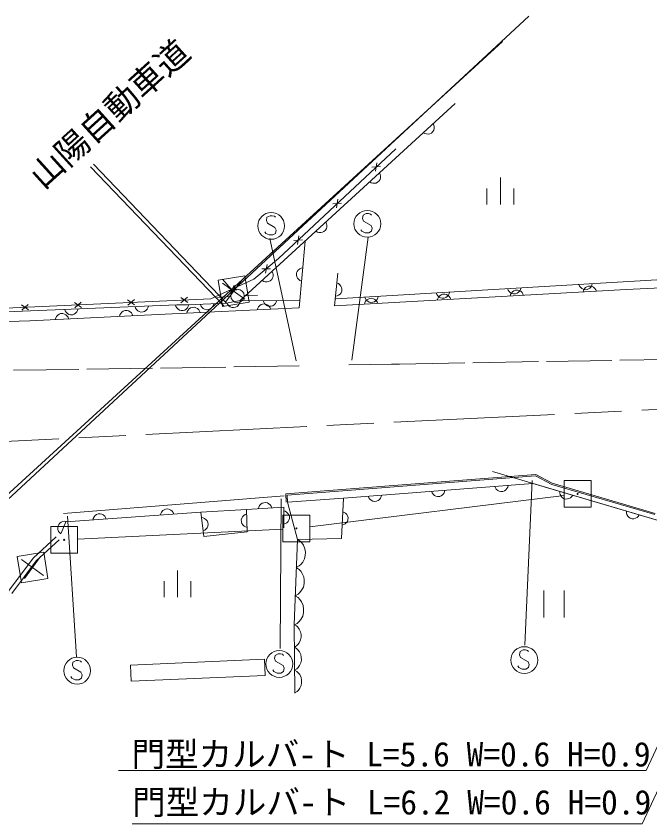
# Model space of a CAD drawing. Units: millimetres, scale not verified. Extents: x 40000 to 680000, y 20000 to 380000.
# Drawn here: x 402226 to 449464, y 256467 to 316722 of the extents above; entities that cross this region are included whole.
import ezdxf
from ezdxf.enums import TextEntityAlignment as Align

# ---------------------------------------------------------------- set-up
doc = ezdxf.new("R2010")
doc.units = ezdxf.units.MM
doc.header["$LTSCALE"] = 1000
doc.linetypes.add('CHAIN', pattern=[18.5, 12, -1.5, 3.5, -1.5])
for name, color, linetype, lineweight in [('M-BGD', 7, 'Continuous', 13), ('M-BGD-EXST', 7, 'Continuous', 13), ('M-BMK', 2, 'CHAIN', 13), ('M-BMK-ROW', 30, 'Continuous', 13), ('M-STR-HTXT', 7, 'Continuous', 13)]:
    doc.layers.add(name, color=color, linetype=linetype, lineweight=lineweight)
doc.styles.add('ＭＳ ゴシック', font='')
doc.styles.get('ＭＳ ゴシック').set_extended_font_data('MS Gothic')

msp = doc.modelspace()

# ---------------------------------------------------------------- linework, layer by layer
at = {"layer": 'M-BGD'}
for p, q in [((393195, 272870), (440446, 316722)), ((438482, 314820), (378680, 260077)), ((434956, 310206), (418936, 295499)), ((433373, 308590), (433322, 308705)), ((433397, 308476), (433373, 308590)), ((432585, 308029), (432696, 307968)), ((432696, 307968), (432808, 307935)), ((432808, 307935), (432949, 307929)), ((432949, 307929), (433063, 307952)), ((433063, 307952), (433178, 308004)), ((433178, 308004), (433296, 308112)), ((433296, 308112), (433358, 308223)), ((433358, 308223), (433391, 308334)), ((433391, 308334), (433397, 308476)), ((421790, 298650), (430522, 306836)), ((417917, 295311), (407979, 305683)), ((428747, 305447), (429386, 305497)), ((429112, 305789), (429021, 305155)), ((417700, 295103), (407762, 305476)), ((429368, 304913), (429317, 305029)), ((429392, 304799), (429368, 304913)), ((428580, 304352), (428691, 304291)), ((428691, 304291), (428803, 304258)), ((429058, 304275), (429174, 304327)), ((429174, 304327), (429291, 304435)), ((429291, 304435), (429353, 304546)), ((429353, 304546), (429386, 304658)), ((429386, 304658), (429392, 304799)), ((438320, 304677), (438320, 302677)), ((428803, 304258), (428944, 304252)), ((428944, 304252), (429058, 304275)), ((437320, 303877), (437320, 302677)), ((439320, 303877), (439320, 302677)), ((425837, 302718), (426475, 302768)), ((426202, 303060), (426110, 302426)), ((425364, 301237), (425312, 301352)), ((424575, 300676), (424686, 300614)), ((425169, 300650), (425287, 300759)), ((425287, 300759), (425348, 300869)), ((425348, 300869), (425381, 300981)), ((425387, 301122), (425364, 301237)), ((425381, 300981), (425387, 301122)), ((423291, 300331), (423200, 299697)), ((424686, 300614), (424798, 300581)), ((424798, 300581), (424939, 300575)), ((424939, 300575), (425053, 300599)), ((425053, 300599), (425169, 300650)), ((422926, 299989), (423565, 300039)), ((423319, 294956), (423768, 299935)), ((419949, 297098), (421790, 298650)), ((420550, 297866), (421190, 297882)), ((420932, 298188), (420807, 297560)), ((421359, 297560), (421307, 297675)), ((423183, 297679), (423133, 297563)), ((423252, 297773), (423183, 297679)), ((423361, 297864), (423252, 297773)), ((423466, 297915), (423361, 297864)), ((423589, 297944), (423466, 297915)), ((416731, 295633), (419949, 297098)), ((418265, 296358), (417605, 297109)), ((421164, 296974), (421282, 297082)), ((421282, 297082), (421343, 297193)), ((421343, 297193), (421376, 297304)), ((421382, 297446), (421359, 297560)), ((421376, 297304), (421382, 297446)), ((423133, 297563), (423118, 297404)), ((423118, 297404), (423147, 297281)), ((423147, 297281), (423198, 297176)), ((423198, 297176), (423289, 297067)), ((423289, 297067), (423383, 296998)), ((425968, 295101), (426198, 297543)), ((457979, 297526), (426053, 295631)), ((418485, 296651), (418196, 296080)), ((420570, 296999), (420681, 296938)), ((420681, 296938), (420793, 296905)), ((420793, 296905), (420934, 296899)), ((420934, 296899), (421048, 296922)), ((421048, 296922), (421164, 296974)), ((423383, 296998), (423499, 296948)), ((426246, 296768), (426130, 296819)), ((426340, 296699), (426246, 296768)), ((426430, 296590), (426340, 296699)), ((426480, 296485), (426430, 296590)), ((426509, 296362), (426480, 296485)), ((444177, 296707), (444224, 296589)), ((444224, 296589), (444290, 296493)), ((444290, 296493), (444396, 296399)), ((444671, 296469), (444576, 296363)), ((444767, 296534), (444671, 296469)), ((444885, 296581), (444767, 296534)), ((445044, 296590), (444885, 296581)), ((444995, 296435), (445089, 296541)), ((445166, 296556), (445044, 296590)), ((445089, 296541), (445143, 296644)), ((445143, 296644), (445176, 296766)), ((445270, 296502), (445166, 296556)), ((445375, 296408), (445270, 296502)), ((458040, 296846), (447705, 296318)), ((418030, 296444), (418651, 296287)), ((419226, 295866), (420226, 295887)), ((447705, 296318), (425968, 295101)), ((426159, 295852), (426264, 295903)), ((426264, 295903), (426373, 295993)), ((426373, 295993), (426443, 296087)), ((426443, 296087), (426494, 296202)), ((426494, 296202), (426509, 296362)), ((433535, 296075), (433582, 295957)), ((433582, 295957), (433648, 295861)), ((433648, 295861), (433754, 295767)), ((433802, 295860), (433708, 295754)), ((433898, 295925), (433802, 295860)), ((434016, 295972), (433898, 295925)), ((434176, 295981), (434016, 295972)), ((434298, 295948), (434176, 295981)), ((434401, 295893), (434298, 295948)), ((434353, 295803), (434447, 295909)), ((434506, 295799), (434401, 295893)), ((434447, 295909), (434500, 296012)), ((434500, 296012), (434533, 296134)), ((438856, 296391), (438903, 296273)), ((438903, 296273), (438969, 296177)), ((438969, 296177), (439075, 296083)), ((439088, 295956), (439054, 295834)), ((439075, 296083), (439178, 296029)), ((439142, 296059), (439088, 295956)), ((439236, 296164), (439142, 296059)), ((439178, 296029), (439300, 295996)), ((439333, 296230), (439236, 296164)), ((439300, 295996), (439460, 296006)), ((439450, 296276), (439333, 296230)), ((439610, 296285), (439450, 296276)), ((439460, 296006), (439577, 296053)), ((439577, 296053), (439674, 296119)), ((439732, 296252), (439610, 296285)), ((439674, 296119), (439768, 296225)), ((439835, 296198), (439732, 296252)), ((439768, 296225), (439822, 296328)), ((439822, 296328), (439854, 296450)), ((439941, 296104), (439835, 296198)), ((440006, 296007), (439941, 296104)), ((440053, 295889), (440006, 296007)), ((444396, 296399), (444499, 296345)), ((444522, 296260), (444489, 296138)), ((444499, 296345), (444621, 296312)), ((444576, 296363), (444522, 296260)), ((444621, 296312), (444781, 296322)), ((444781, 296322), (444899, 296369)), ((444899, 296369), (444995, 296435)), ((445441, 296311), (445375, 296408)), ((445487, 296194), (445441, 296311)), ((396941, 294731), (416731, 295633)), ((406578, 295370), (407095, 294994)), ((407077, 295393), (406596, 294971)), ((410536, 295551), (411053, 295174)), ((411035, 295573), (410554, 295151)), ((414494, 295731), (415011, 295354)), ((414993, 295754), (414512, 295331)), ((414994, 295174), (417917, 295311)), ((416921, 295144), (416955, 295265)), ((418228, 295811), (417232, 295722)), ((417917, 295311), (418936, 295499)), ((417935, 295314), (417996, 295203)), ((418780, 295145), (418860, 295261)), ((418860, 295261), (418901, 295370)), ((418901, 295370), (418918, 295496)), ((423364, 295496), (418936, 295499)), ((420755, 295255), (420596, 295247)), ((420650, 295498), (420690, 295378)), ((420690, 295378), (420750, 295278)), ((420750, 295278), (420850, 295178)), ((420877, 295220), (420755, 295255)), ((421450, 295177), (421550, 295277)), ((421550, 295277), (421610, 295377)), ((421610, 295377), (421650, 295497)), ((426036, 295824), (426159, 295852)), ((428219, 295347), (428186, 295225)), ((428214, 295759), (428261, 295641)), ((428273, 295450), (428219, 295347)), ((428261, 295641), (428327, 295545)), ((428368, 295555), (428273, 295450)), ((428327, 295545), (428433, 295451)), ((428464, 295621), (428368, 295555)), ((428433, 295451), (428536, 295397)), ((428582, 295668), (428464, 295621)), ((428536, 295397), (428658, 295365)), ((428741, 295677), (428582, 295668)), ((428658, 295365), (428818, 295374)), ((428863, 295643), (428741, 295677)), ((428818, 295374), (428935, 295421)), ((428967, 295589), (428863, 295643)), ((428935, 295421), (429032, 295487)), ((429072, 295495), (428967, 295589)), ((429032, 295487), (429125, 295593)), ((429137, 295398), (429072, 295495)), ((429125, 295593), (429179, 295696)), ((429184, 295281), (429137, 295398)), ((429179, 295696), (429212, 295818)), ((433653, 295651), (433620, 295529)), ((433708, 295754), (433653, 295651)), ((433754, 295767), (433857, 295713)), ((433857, 295713), (433979, 295680)), ((433979, 295680), (434139, 295690)), ((434139, 295690), (434256, 295737)), ((434256, 295737), (434353, 295803)), ((434572, 295703), (434506, 295799)), ((434618, 295585), (434572, 295703)), ((393248, 294350), (414205, 295174)), ((402620, 295190), (403137, 294813)), ((403119, 295213), (402638, 294791)), ((405846, 294845), (405891, 294727)), ((405891, 294727), (405955, 294629)), ((406658, 294557), (406754, 294661)), ((406754, 294661), (406810, 294763)), ((406810, 294763), (406846, 294885)), ((410114, 294647), (410019, 294542)), ((410211, 294711), (410114, 294647)), ((410329, 294757), (410211, 294711)), ((410489, 294765), (410329, 294757)), ((410611, 294730), (410489, 294765)), ((410714, 294675), (410611, 294730)), ((410818, 294580), (410714, 294675)), ((411086, 295051), (411130, 294933)), ((411130, 294933), (411194, 294836)), ((411194, 294836), (411298, 294740)), ((411298, 294740), (411400, 294683)), ((411400, 294683), (411522, 294648)), ((411522, 294648), (411682, 294655)), ((411682, 294655), (411800, 294699)), ((411800, 294699), (411898, 294763)), ((411898, 294763), (411994, 294867)), ((411994, 294867), (412050, 294969)), ((412050, 294969), (412085, 295091)), ((423319, 294956), (412824, 294456)), ((414100, 295174), (414139, 295054)), ((414139, 295054), (414199, 294954)), ((414199, 294954), (414299, 294854)), ((414205, 295174), (414994, 295174)), ((414299, 294854), (414399, 294794)), ((414399, 294794), (414519, 294754)), ((414519, 294754), (414679, 294754)), ((414679, 294754), (414799, 294794)), ((414799, 294794), (414899, 294854)), ((414899, 294854), (414999, 294954)), ((414983, 294679), (414948, 294557)), ((415038, 294782), (414983, 294679)), ((414999, 294954), (415059, 295054)), ((415133, 294886), (415038, 294782)), ((415059, 295054), (415100, 295174)), ((415230, 294951), (415133, 294886)), ((415348, 294997), (415230, 294951)), ((415508, 295004), (415348, 294997)), ((415630, 294970), (415508, 295004)), ((415732, 294915), (415630, 294970)), ((415837, 294820), (415732, 294915)), ((415902, 294723), (415837, 294820)), ((415947, 294605), (415902, 294723)), ((415956, 295219), (416002, 295101)), ((416002, 295101), (416066, 295004)), ((416066, 295004), (416171, 294908)), ((416171, 294908), (416274, 294853)), ((416274, 294853), (416395, 294819)), ((416395, 294819), (416555, 294826)), ((416555, 294826), (416673, 294872)), ((416673, 294872), (416770, 294936)), ((416770, 294936), (416865, 295041)), ((416865, 295041), (416921, 295144)), ((417996, 295203), (418073, 295116)), ((418073, 295116), (418190, 295036)), ((418190, 295036), (418299, 294995)), ((418299, 294995), (418424, 294977)), ((418424, 294977), (418582, 295006)), ((418582, 295006), (418692, 295067)), ((418692, 295067), (418780, 295145)), ((420230, 294929), (420196, 294807)), ((420286, 295032), (420230, 294929)), ((420381, 295137), (420286, 295032)), ((420478, 295201), (420381, 295137)), ((420596, 295247), (420478, 295201)), ((420850, 295178), (420950, 295118)), ((420980, 295165), (420877, 295220)), ((420950, 295118), (421070, 295078)), ((421085, 295070), (420980, 295165)), ((421070, 295078), (421230, 295078)), ((421149, 294973), (421085, 295070)), ((421195, 294855), (421149, 294973)), ((421230, 295078), (421350, 295118)), ((421350, 295118), (421450, 295177)), ((412824, 294456), (403245, 293997)), ((405174, 294210), (405140, 294088)), ((405229, 294312), (405174, 294210)), ((405325, 294417), (405229, 294312)), ((405422, 294482), (405325, 294417)), ((405540, 294528), (405422, 294482)), ((405699, 294535), (405540, 294528)), ((405821, 294501), (405699, 294535)), ((405924, 294446), (405821, 294501)), ((406029, 294351), (405924, 294446)), ((405955, 294629), (406059, 294533)), ((406093, 294254), (406029, 294351)), ((406059, 294533), (406161, 294477)), ((406139, 294136), (406093, 294254)), ((406161, 294477), (406283, 294442)), ((406283, 294442), (406442, 294448)), ((406442, 294448), (406561, 294493)), ((406561, 294493), (406658, 294557)), ((409964, 294439), (409930, 294317)), ((410019, 294542), (409964, 294439)), ((410883, 294483), (410818, 294580)), ((410929, 294365), (410883, 294483)), ((403245, 293997), (388203, 293544)), ((446626, 291033), (441754, 290954)), ((452103, 291132), (447228, 291053)), ((412377, 290453), (407497, 290382)), ((417853, 290546), (412983, 290468)), ((423335, 290645), (418459, 290551)), ((430194, 290752), (427018, 290705)), ((430800, 290772), (430194, 290752)), ((435671, 290859), (430800, 290772)), ((441155, 290952), (436277, 290857)), ((406904, 290371), (402018, 290304)), ((437731, 282756), (450363, 279013)), ((440961, 282524), (422318, 281091)), ((440940, 282422), (422425, 280999)), ((442150, 281795), (440940, 282422)), ((442187, 281888), (440961, 282524)), ((426617, 280763), (440754, 281861)), ((437899, 281639), (437948, 281523)), ((437948, 281523), (438016, 281428)), ((438016, 281428), (438123, 281336)), ((438722, 281382), (438814, 281490)), ((438814, 281490), (438866, 281594)), ((438866, 281594), (438896, 281717)), ((440754, 281861), (450681, 278917)), ((449835, 279534), (442150, 281795)), ((449862, 279630), (442187, 281888)), ((422193, 280927), (405755, 279631)), ((422318, 281091), (422365, 280464)), ((422425, 280999), (422465, 280472)), ((428474, 280907), (428524, 280790)), ((428524, 280790), (428591, 280695)), ((429389, 280757), (429441, 280862)), ((429441, 280862), (429471, 280984)), ((433187, 281273), (433236, 281157)), ((433236, 281157), (433304, 281061)), ((433304, 281061), (433411, 280970)), ((433411, 280970), (433515, 280917)), ((433515, 280917), (433638, 280887)), ((433638, 280887), (433798, 280899)), ((433798, 280899), (433914, 280948)), ((433914, 280948), (434009, 281016)), ((434009, 281016), (434101, 281123)), ((434101, 281123), (434153, 281228)), ((434153, 281228), (434184, 281351)), ((438123, 281336), (438228, 281284)), ((438228, 281284), (438350, 281253)), ((438350, 281253), (438510, 281265)), ((438510, 281265), (438627, 281315)), ((438627, 281315), (438722, 281382)), ((442756, 281267), (442761, 281141)), ((442761, 281141), (442790, 281028)), ((442790, 281028), (442857, 280903)), ((442857, 280903), (442936, 280817)), ((442936, 280817), (443040, 280745)), ((443432, 280733), (443557, 280800)), ((443557, 280800), (443643, 280879)), ((443643, 280879), (443715, 280983)), ((420371, 280206), (420317, 280102)), ((420464, 280312), (420371, 280206)), ((420560, 280378), (420464, 280312)), ((420677, 280426), (420560, 280378)), ((420837, 280436), (420677, 280426)), ((420959, 280403), (420837, 280436)), ((421063, 280350), (420959, 280403)), ((421169, 280256), (421063, 280350)), ((421235, 280160), (421169, 280256)), ((422465, 280472), (426617, 280763)), ((423192, 277684), (422465, 280472)), ((426473, 277742), (426617, 280763)), ((428591, 280695), (428699, 280603)), ((428699, 280603), (428803, 280551)), ((428803, 280551), (428926, 280521)), ((428926, 280521), (429085, 280533)), ((429085, 280533), (429202, 280582)), ((429202, 280582), (429297, 280650)), ((429297, 280650), (429389, 280757)), ((443040, 280745), (443193, 280699)), ((443193, 280699), (443319, 280704)), ((443319, 280704), (443432, 280733)), ((415993, 279718), (405930, 278986)), ((408495, 279593), (408336, 279582)), ((408618, 279562), (408495, 279593)), ((413010, 279621), (412978, 279498)), ((413062, 279725), (413010, 279621)), ((413155, 279832), (413062, 279725)), ((413250, 279899), (413155, 279832)), ((413367, 279948), (413250, 279899)), ((413526, 279959), (413367, 279948)), ((413649, 279928), (413526, 279959)), ((413753, 279876), (413649, 279928)), ((413860, 279783), (413753, 279876)), ((413927, 279688), (413860, 279783)), ((413976, 279571), (413927, 279688)), ((419399, 279923), (415993, 279718)), ((416223, 277910), (415993, 279718)), ((419411, 279585), (419293, 279541)), ((422168, 280099), (419399, 279923)), ((419399, 279923), (419458, 278247)), ((420317, 280102), (420285, 279980)), ((421283, 280043), (421235, 280160)), ((422174, 278542), (422168, 280099)), ((422289, 279781), (422169, 279821)), ((422390, 279721), (422289, 279781)), ((422490, 279622), (422390, 279721)), ((422550, 279522), (422490, 279622)), ((426687, 279706), (426569, 279752)), ((426784, 279641), (426687, 279706)), ((426879, 279537), (426784, 279641)), ((447720, 279795), (447724, 279668)), ((447724, 279668), (447753, 279555)), ((405930, 278986), (405574, 278149)), ((405707, 279022), (405575, 278969)), ((405822, 279038), (405707, 279022)), ((405948, 279028), (405822, 279038)), ((407978, 279255), (407947, 279133)), ((408031, 279359), (407978, 279255)), ((408124, 279466), (408031, 279359)), ((408219, 279533), (408124, 279466)), ((408336, 279582), (408219, 279533)), ((408722, 279510), (408618, 279562)), ((408829, 279417), (408722, 279510)), ((408896, 279322), (408829, 279417)), ((408945, 279205), (408896, 279322)), ((416169, 279285), (416045, 279310)), ((416276, 279238), (416169, 279285)), ((416387, 279152), (416276, 279238)), ((416460, 279060), (416387, 279152)), ((416514, 278946), (416460, 279060)), ((419042, 279272), (419006, 279150)), ((419006, 279150), (419012, 278990)), ((419012, 278990), (419056, 278872)), ((419098, 279374), (419042, 279272)), ((419195, 279477), (419098, 279374)), ((419293, 279541), (419195, 279477)), ((422393, 278921), (422492, 279022)), ((422492, 279022), (422552, 279122)), ((422591, 279402), (422550, 279522)), ((422552, 279122), (422592, 279242)), ((422592, 279242), (422591, 279402)), ((426850, 278937), (426915, 279034)), ((426934, 279434), (426879, 279537)), ((426915, 279034), (426960, 279152)), ((426968, 279312), (426934, 279434)), ((426960, 279152), (426968, 279312)), ((447753, 279555), (447821, 279431)), ((447821, 279431), (447900, 279345)), ((447900, 279345), (448003, 279273)), ((448003, 279273), (448157, 279227)), ((448157, 279227), (448283, 279231)), ((448283, 279231), (448396, 279261)), ((448396, 279261), (448520, 279328)), ((448520, 279328), (448606, 279407)), ((448606, 279407), (448679, 279510)), ((405335, 278658), (405324, 278532)), ((405324, 278532), (405340, 278417)), ((405397, 278806), (405335, 278658)), ((405340, 278417), (405393, 278286)), ((405481, 278900), (405397, 278806)), ((405575, 278969), (405481, 278900)), ((416285, 278373), (416377, 278445)), ((416377, 278445), (416463, 278557)), ((416463, 278557), (416510, 278663)), ((416510, 278663), (416535, 278787)), ((416535, 278787), (416514, 278946)), ((419056, 278872), (419119, 278774)), ((419119, 278774), (419223, 278678)), ((419223, 278678), (419325, 278621)), ((419325, 278621), (419446, 278585)), ((422173, 278821), (422293, 278861)), ((422293, 278861), (422393, 278921)), ((426521, 278753), (426643, 278787)), ((426643, 278787), (426745, 278842)), ((426745, 278842), (426850, 278937)), ((405219, 277882), (403499, 276292)), ((405393, 278286), (405462, 278191)), ((405462, 278191), (405557, 278107)), ((416171, 278318), (416285, 278373)), ((419458, 278247), (416223, 277910)), ((405423, 277661), (403722, 276091)), ((423192, 277684), (422943, 271335)), ((426473, 277742), (423192, 277684)), ((423397, 277550), (423192, 277684)), ((423517, 277419), (423397, 277550)), ((423637, 277246), (423517, 277419)), ((423753, 276990), (423637, 277246)), ((423785, 276736), (423753, 276990)), ((423775, 276484), (423785, 276736)), ((403499, 276292), (401663, 273835)), ((403722, 276091), (401906, 273659)), ((423455, 275824), (423588, 275987)), ((423588, 275987), (423723, 276234)), ((423723, 276234), (423775, 276484)), ((414248, 275366), (414248, 273366)), ((423109, 275586), (423324, 275704)), ((423314, 275452), (423109, 275586)), ((423435, 275321), (423314, 275452)), ((423324, 275704), (423455, 275824)), ((423555, 275148), (423435, 275321)), ((423671, 274891), (423555, 275148)), ((423703, 274638), (423671, 274891)), ((413248, 274566), (413248, 273366)), ((415248, 274566), (415248, 273366)), ((423641, 274136), (423693, 274386)), ((423693, 274386), (423703, 274638)), ((423027, 273487), (423242, 273605)), ((423242, 273605), (423373, 273726)), ((423373, 273726), (423505, 273889)), ((423505, 273889), (423641, 274136)), ((441552, 273869), (441552, 271869)), ((443072, 271869), (443072, 273869)), ((423242, 273347), (423027, 273487)), ((423369, 273210), (423242, 273347)), ((423494, 273029), (423369, 273210)), ((423615, 272760), (423494, 273029)), ((423649, 272494), (423615, 272760)), ((423639, 272231), (423649, 272494)), ((423442, 271710), (423584, 271968)), ((423584, 271968), (423639, 272231)), ((422941, 271289), (423166, 271412)), ((422943, 271335), (423004, 266206)), ((423114, 271235), (422943, 271335)), ((423218, 271135), (423114, 271235)), ((423166, 271412), (423303, 271539)), ((423303, 271539), (423442, 271710)), ((423321, 271000), (423218, 271135)), ((423426, 270797), (423321, 271000)), ((423462, 270594), (423426, 270797)), ((423464, 270390), (423462, 270594)), ((423233, 269843), (423333, 269980)), ((423333, 269980), (423433, 270185)), ((423433, 270185), (423464, 270390)), ((422963, 269636), (423132, 269740)), ((423135, 269536), (422963, 269636)), ((423132, 269740), (423233, 269843)), ((423238, 269435), (423135, 269536)), ((423341, 269300), (423238, 269435)), ((410755, 268307), (420733, 268745)), ((420733, 268745), (420777, 267535)), ((423446, 269097), (423341, 269300)), ((423482, 268894), (423446, 269097)), ((423485, 268690), (423482, 268894)), ((410807, 267109), (410755, 268307)), ((423153, 268040), (423253, 268143)), ((423253, 268143), (423354, 268280)), ((423354, 268280), (423453, 268485)), ((423453, 268485), (423485, 268690)), ((420777, 267535), (410807, 267109)), ((422984, 267936), (423153, 268040)), ((423155, 267836), (422984, 267936)), ((423258, 267735), (423155, 267836)), ((423362, 267600), (423258, 267735)), ((423466, 267397), (423362, 267600)), ((423503, 267194), (423466, 267397)), ((423474, 266785), (423505, 266990)), ((423505, 266990), (423503, 267194)), ((423004, 266236), (423173, 266340)), ((423173, 266340), (423274, 266443)), ((423274, 266443), (423374, 266580)), ((423374, 266580), (423474, 266785))]:
    msp.add_line(p, q, dxfattribs=at)
msp.add_circle((418726, 295855), 500, dxfattribs=at)
at = {"layer": 'M-BGD-EXST'}
for p, q in [((428326, 301990), (428086, 301870)), ((428486, 301990), (428326, 301990)), ((428646, 301950), (428486, 301990)), ((428726, 301870), (428646, 301950)), ((420917, 301717), (420877, 301477)), ((420877, 301477), (420957, 301277)), ((421157, 301837), (420917, 301717)), ((420957, 301277), (421517, 300957)), ((421317, 301837), (421157, 301837)), ((421477, 301797), (421317, 301837)), ((421557, 301717), (421477, 301797)), ((428086, 301870), (428046, 301630)), ((428046, 301630), (428126, 301430)), ((428126, 301430), (428686, 301110)), ((421517, 300957), (421597, 300757)), ((421597, 300757), (421557, 300517)), ((428006, 300670), (427926, 300790)), ((428686, 301110), (428766, 300910)), ((428766, 300910), (428726, 300670)), ((420837, 300517), (420757, 300637)), ((421077, 300397), (420837, 300517)), ((421357, 300397), (421077, 300397)), ((421124, 300141), (423109, 291015)), ((421557, 300517), (421357, 300397)), ((428471, 300241), (427258, 291054)), ((428246, 300550), (428006, 300670)), ((428526, 300550), (428246, 300550)), ((428726, 300670), (428526, 300550)), ((440144, 269799), (440681, 282073)), ((421984, 280720), (421902, 269549)), ((406052, 279409), (406721, 268925)), ((440028, 269443), (439788, 269323)), ((440188, 269443), (440028, 269443)), ((440348, 269403), (440188, 269443)), ((440428, 269323), (440348, 269403)), ((421525, 269035), (421485, 268795)), ((421485, 268795), (421565, 268595)), ((421765, 269155), (421525, 269035)), ((421925, 269155), (421765, 269155)), ((422085, 269115), (421925, 269155)), ((422165, 269035), (422085, 269115)), ((439788, 269323), (439748, 269083)), ((439748, 269083), (439828, 268883)), ((439828, 268883), (440388, 268563)), ((406454, 268534), (406414, 268294)), ((406414, 268294), (406494, 268094)), ((406694, 268654), (406454, 268534)), ((406854, 268654), (406694, 268654)), ((407014, 268614), (406854, 268654)), ((407094, 268534), (407014, 268614)), ((421565, 268595), (422125, 268275)), ((422125, 268275), (422205, 268075)), ((439708, 268123), (439628, 268243)), ((440388, 268563), (440468, 268363)), ((440468, 268363), (440428, 268123)), ((406494, 268094), (407054, 267774)), ((407054, 267774), (407134, 267574)), ((407134, 267574), (407094, 267334)), ((421445, 267835), (421365, 267955)), ((421685, 267715), (421445, 267835)), ((421965, 267715), (421685, 267715)), ((422165, 267835), (421965, 267715)), ((422205, 268075), (422165, 267835)), ((439948, 268003), (439708, 268123)), ((440228, 268003), (439948, 268003)), ((440428, 268123), (440228, 268003)), ((406374, 267334), (406294, 267454)), ((406614, 267214), (406374, 267334)), ((406894, 267214), (406614, 267214)), ((407094, 267334), (406894, 267214))]:
    msp.add_line(p, q, dxfattribs=at)
for centre in [(421237, 301077), (428406, 301230), (421845, 268395), (440108, 268683), (406774, 267894)]:
    msp.add_circle(centre, 1000, dxfattribs=at)
at = {"layer": 'M-BMK'}
msp.add_line((479319, 288851), (283098, 279108), dxfattribs=at)
at = {"layer": 'M-BMK-ROW'}
for p, q in [((417295, 297037), (419271, 297350)), ((419271, 297350), (419584, 295375)), ((417608, 295062), (417295, 297037)), ((419263, 295608), (417616, 296805)), ((419038, 297030), (417841, 295382)), ((419584, 295375), (417608, 295062)), ((443080, 280080), (443080, 282080)), ((443080, 282080), (445080, 282080)), ((445080, 282080), (445080, 280080)), ((443080, 280957), (424115, 278628)), ((445080, 280080), (443080, 280080)), ((422115, 277505), (422115, 279505)), ((422115, 279505), (424115, 279505)), ((424115, 279505), (424115, 277505)), ((404802, 276655), (404802, 278655)), ((404802, 278655), (406802, 278655)), ((406802, 278655), (406802, 276655)), ((422115, 278456), (406802, 277704)), ((424115, 277505), (422115, 277505)), ((402302, 276423), (404277, 276736)), ((404277, 276736), (404590, 274760)), ((406802, 276655), (404802, 276655)), ((402615, 274448), (402302, 276423)), ((404270, 274993), (402622, 276190)), ((404044, 276415), (402847, 274768)), ((404590, 274760), (402615, 274448))]:
    msp.add_line(p, q, dxfattribs=at)
for centre in [(444080, 281080), (423115, 278505), (405802, 277655)]:
    msp.add_circle(centre, 40, dxfattribs=at)
at = {"layer": 'M-STR-HTXT'}
for p, q in [((456544, 276367), (449197, 260447)), ((457361, 274734), (448891, 256467)), ((449197, 260447), (409847, 260447)), ((448891, 256467), (410874, 256467))]:
    msp.add_line(p, q, dxfattribs=at)

# ---------------------------------------------------------------- texts
at = {"layer": 'M-BGD-EXST', "style": 'ＭＳ ゴシック'}
msp.add_text('山陽自動車道', height=1833, rotation=42.164, dxfattribs=at).set_placement((404608, 303323), align=Align.BOTTOM_LEFT)
at = {"layer": 'M-STR-HTXT', "style": 'ＭＳ ゴシック'}
for s, p in [('門型カルバ-ト L=5.6 W=0.6 H=0.9', (410827, 260198)), ('門型カルバ-ト L=6.2 W=0.6 H=0.9', (410874, 256616))]:
    msp.add_text(s, height=1833, dxfattribs=at).set_placement(p, align=Align.BOTTOM_LEFT)

doc.saveas('drawing.dxf')
